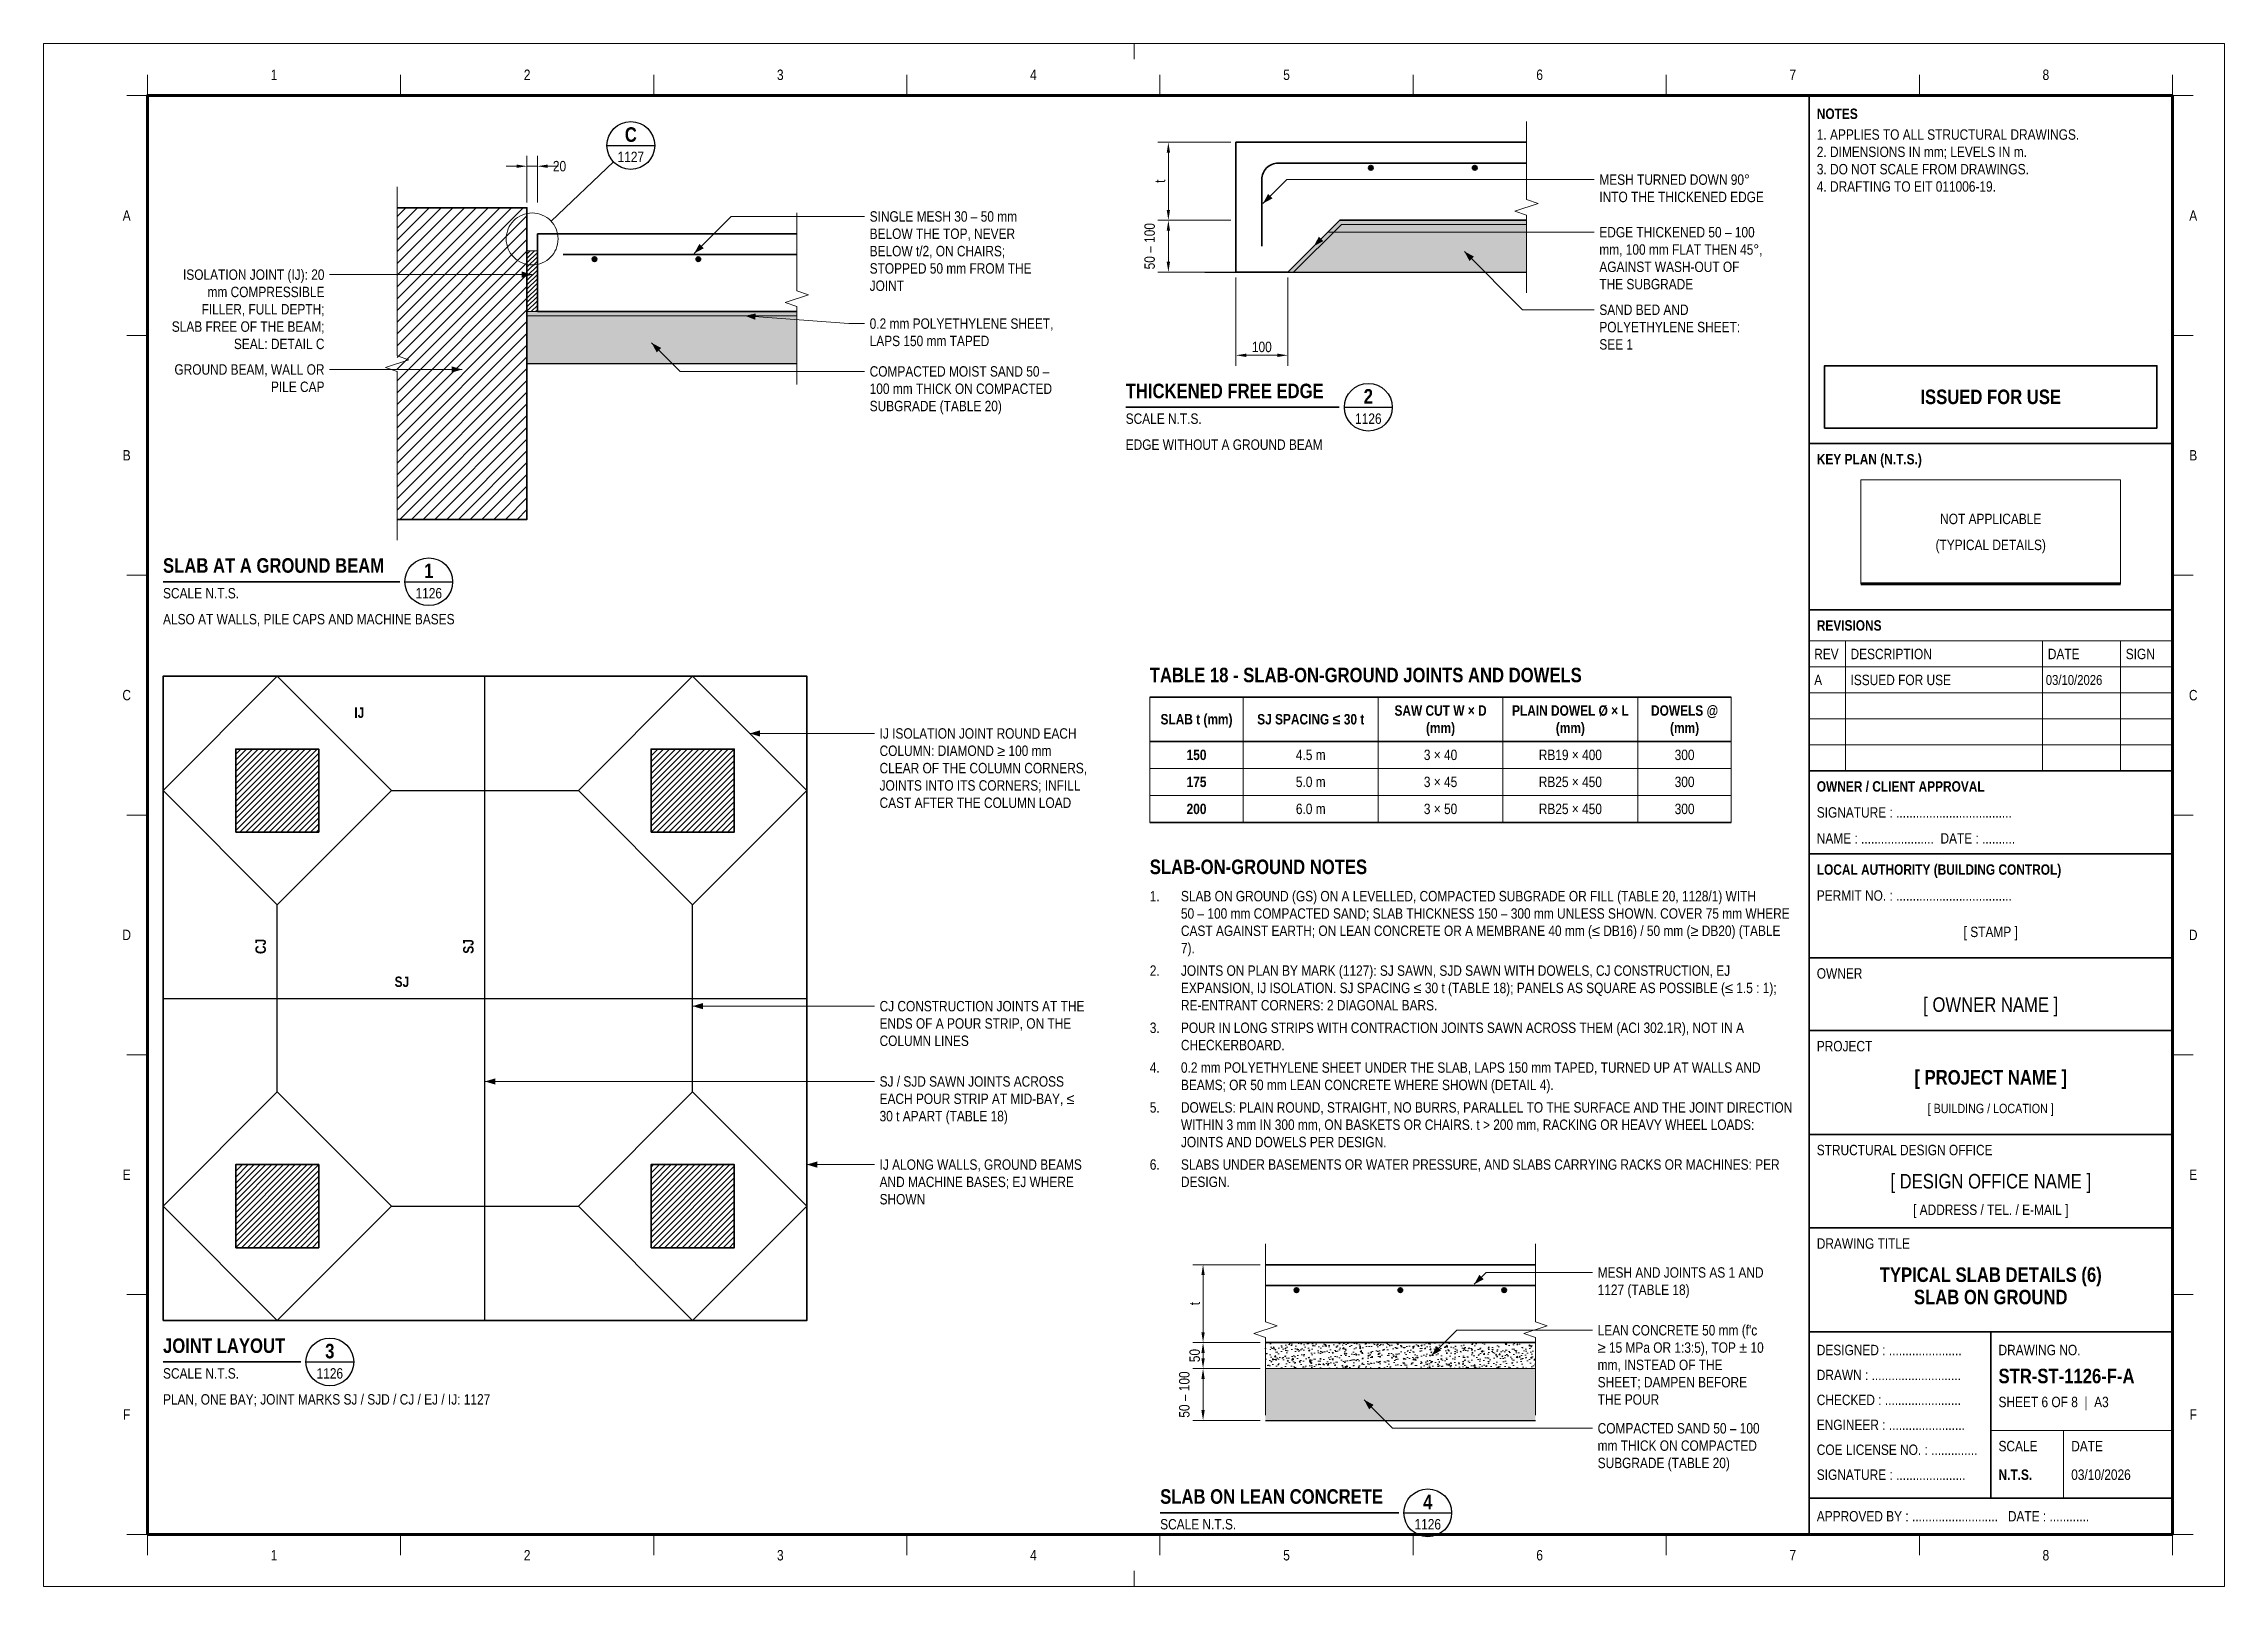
# Paper-space layout '1126' of a CAD drawing. Header units: millimetres. Extents: x 0 to 420, y 0 to 297.
# The model-space entities are those that its viewports show. They can reach past a viewport. Long polylines and large blocks are cut down to what shows.
import ezdxf
from ezdxf.enums import TextEntityAlignment as Align

# ---------------------------------------------------------------- set-up
doc = ezdxf.new("R2010")
doc.units = ezdxf.units.MM
doc.header["$LTSCALE"] = 3.75
doc.linetypes.add('HIDDEN', pattern=[9.525, 6.35, -3.175])
doc.linetypes.add('HIDDENX2', pattern=[19.05, 12.7, -6.35])
for name, color, linetype, lineweight in [('S-ANNO', 3, 'Continuous', 18), ('S-BREAK', 8, 'Continuous', 18), ('S-CONC', 4, 'Continuous', 35), ('S-CONC-HIDN', 252, 'HIDDENX2', 25), ('S-DET', 7, 'Continuous', 18), ('S-DIMS', 2, 'Continuous', 18), ('S-FRAME', 10, 'Continuous', 70), ('S-HATCH', 9, 'Continuous', 13), ('S-HATCH-SAND', 7, 'Continuous', 18), ('S-JFILL', 8, 'Continuous', 18), ('S-JOINT', 6, 'Continuous', 25), ('S-LEAN', 7, 'Continuous', 18), ('S-MEMB', 3, 'HIDDEN', 18), ('S-REBR-SEC', 30, 'Continuous', 35), ('S-SOIL', 5, 'Continuous', 25), ('S-SYMB', 6, 'Continuous', 25), ('S-TEXT', 7, 'Continuous', 18), ('S-TITLE', 4, 'Continuous', 35), ('S-TTLB', 4, 'Continuous', 35), ('S-TTLB-THIN', 8, 'Continuous', 18), ('S-ZONE', 8, 'Continuous', 18), ('S-ZONE-DASH', 8, 'HIDDEN', 18)]:
    doc.layers.add(name, color=color, linetype=linetype, lineweight=lineweight)
for name, color, linetype, lineweight, plot in [('S-SHEET', 9, 'Continuous', 13, False), ('S-TB-AREA', 9, 'Continuous', 13, False), ('S-VPORT', 9, 'Continuous', 13, False)]:
    doc.layers.add(name, color=color, linetype=linetype, lineweight=lineweight, plot=plot)
doc.styles.add('AN', font='ARIALN_0.TTF')
doc.styles.add('ANB', font='ARIALNB_0.TTF')
doc.dimstyles.new('EIT-10', dxfattribs={"dimscale": 10, "dimtxt": 2, "dimasz": 2, "dimexe": 2, "dimexo": 1, "dimgap": 0.6, "dimtad": 1, "dimdec": 0, "dimtxsty": 'AN', "dimcen": 2.5, "dimclrd": 2, "dimclre": 8, "dimclrt": 7, "dimazin": 3, "dimtfac": 1, "dimtmove": 1, "dimatfit": 3, "dimlwd": -1, "dimlwe": -1, "dimarcsym": 0})

# ---------------------------------------------------------------- blocks, each defined once
blk = doc.blocks.new('TB-A3-NRW')
at = {"layer": 'S-FRAME', "flags": 128}
blk.add_lwpolyline([(20, 10), (410, 10), (410, 287), (20, 287)], close=True, dxfattribs=at)
blk.add_lwpolyline([(350, 193), (400, 193)], dxfattribs=at)
at = {"layer": 'S-SHEET', "flags": 128}
blk.add_lwpolyline([(0, 0), (420, 0), (420, 297), (0, 297)], close=True, dxfattribs=at)
at = {"layer": 'S-TB-AREA', "flags": 128}
blk.add_lwpolyline([(20, 10), (340, 10), (340, 287), (20, 287)], close=True, dxfattribs=at)
at = {"layer": 'S-TITLE', "flags": 128}
blk.add_lwpolyline([(343, 223), (407, 223), (407, 235), (343, 235)], close=True, dxfattribs=at)
at = {"layer": 'S-TTLB'}
for p, q in [((340, 10), (340, 287)), ((340, 220), (410, 220)), ((340, 188), (410, 188)), ((340, 157), (410, 157)), ((340, 157), (410, 157)), ((340, 141), (410, 141)), ((340, 121), (410, 121)), ((340, 107), (410, 107)), ((340, 87), (410, 87)), ((340, 69), (410, 69)), ((340, 49), (410, 49)), ((375, 17), (375, 49)), ((340, 17), (410, 17))]:
    blk.add_line(p, q, dxfattribs=at)
at = {"layer": 'S-TTLB-THIN'}
for p, q in [((340, 182), (410, 182)), ((347, 157), (347, 182)), ((385, 157), (385, 182)), ((400, 157), (400, 182)), ((340, 177), (410, 177)), ((340, 172), (410, 172)), ((340, 167), (410, 167)), ((340, 162), (410, 162)), ((375, 30), (410, 30)), ((389, 17), (389, 30))]:
    blk.add_line(p, q, dxfattribs=at)
at = {"layer": 'S-TTLB-THIN', "flags": 128}
blk.add_lwpolyline([(350, 193), (400, 193), (400, 213), (350, 213)], close=True, dxfattribs=at)
at = {"layer": 'S-ZONE'}
for p, q in [((210, 297), (210, 294)), ((20, 287), (20, 291)), ((68.75, 287), (68.75, 291)), ((117.5, 287), (117.5, 291)), ((166.25, 287), (166.25, 291)), ((215, 287), (215, 291)), ((263.75, 287), (263.75, 291)), ((312.5, 287), (312.5, 291)), ((361.25, 287), (361.25, 291)), ((410, 287), (410, 291)), ((16, 287), (20, 287)), ((410, 287), (414, 287)), ((16, 240.83), (20, 240.83)), ((410, 240.83), (414, 240.83)), ((16, 194.67), (20, 194.67)), ((410, 194.67), (414, 194.67)), ((16, 148.5), (20, 148.5)), ((410, 148.5), (414, 148.5)), ((16, 102.33), (20, 102.33)), ((410, 102.33), (414, 102.33)), ((16, 56.17), (20, 56.17)), ((410, 56.17), (414, 56.17)), ((16, 10), (20, 10)), ((20, 10), (20, 6)), ((68.75, 10), (68.75, 6)), ((117.5, 10), (117.5, 6)), ((166.25, 10), (166.25, 6)), ((215, 10), (215, 6)), ((263.75, 10), (263.75, 6)), ((312.5, 10), (312.5, 6)), ((361.25, 10), (361.25, 6)), ((410, 10), (410, 6)), ((410, 10), (414, 10)), ((210, 0), (210, 3))]:
    blk.add_line(p, q, dxfattribs=at)
at = {"layer": 'S-TEXT'}
for s, style, p in [('NOTES', 'ANB', (341.5, 283.5)), ('KEY PLAN (N.T.S.)', 'ANB', (341.5, 217)), ('REVISIONS', 'ANB', (341.5, 185)), ('REV', 'AN', (341, 179.5)), ('DESCRIPTION', 'AN', (348, 179.5)), ('DATE', 'AN', (386, 179.5)), ('SIGN', 'AN', (401, 179.5)), ('OWNER / CLIENT APPROVAL', 'ANB', (341.5, 154)), ('SIGNATURE : ...................................', 'AN', (341.5, 149)), ('NAME : ......................  DATE : ..........', 'AN', (341.5, 144)), ('LOCAL AUTHORITY (BUILDING CONTROL)', 'ANB', (341.5, 138)), ('PERMIT NO. : ...................................', 'AN', (341.5, 133)), ('OWNER', 'AN', (341.5, 118)), ('PROJECT', 'AN', (341.5, 104)), ('STRUCTURAL DESIGN OFFICE', 'AN', (341.5, 84)), ('DRAWING TITLE', 'AN', (341.5, 66)), ('DESIGNED : ......................', 'AN', (341.5, 45.5)), ('DRAWING NO.', 'AN', (376.5, 45.5)), ('DRAWN : ...........................', 'AN', (341.5, 40.7)), ('CHECKED : .......................', 'AN', (341.5, 35.9)), ('ENGINEER : .......................', 'AN', (341.5, 31.1)), ('COE LICENSE NO. : ..............', 'AN', (341.5, 26.3)), ('SCALE', 'AN', (376.5, 27)), ('DATE', 'AN', (390.5, 27)), ('SIGNATURE : .....................', 'AN', (341.5, 21.5)), ('APPROVED BY : ..........................   DATE : ............', 'AN', (341.5, 13.5))]:
    blk.add_text(s, height=2, dxfattribs=dict(at, style=style)).set_placement(p, align=Align.MIDDLE_LEFT)
at = {"layer": 'S-TEXT', "style": 'AN'}
blk.add_text('[ STAMP ]', height=2, dxfattribs=at).set_placement((375, 126), align=Align.MIDDLE_CENTER)
at = {"layer": 'S-TEXT', "insert": (341.5, 280.5), "char_height": 2, "width": 67, "attachment_point": 1, "style": 'AN'}
blk.add_mtext('1. APPLIES TO ALL STRUCTURAL DRAWINGS.\\P2. DIMENSIONS IN mm; LEVELS IN m.\\P3. DO NOT SCALE FROM DRAWINGS.\\P4. DRAFTING TO EIT 011006-19.', dxfattribs=at)
at = {"layer": 'S-TEXT'}
for tag, height, style, p in [('STATUS_1', 2.8, 'ANB', (375, 231.2)), ('STATUS_2', 2.8, 'ANB', (375, 226.8)), ('KEYPLAN_1', 2, 'AN', (375, 205.5)), ('KEYPLAN_2', 2, 'AN', (375, 200.5)), ('OWNER', 2.8, 'AN', (375, 112)), ('PROJECT', 2.8, 'ANB', (375, 98)), ('LOCATION', 1.8, 'AN', (375, 92)), ('OFFICE', 2.8, 'AN', (375, 78)), ('OFFICE_ADDR', 2, 'AN', (375, 72.5)), ('TITLE_1', 2.8, 'ANB', (375, 60)), ('TITLE_2', 2.8, 'ANB', (375, 55.7)), ('TITLE_3', 2.8, 'ANB', (375, 51.4))]:
    blk.add_attdef(tag, text='', height=height, dxfattribs=dict(at, style=style)).set_placement(p, align=Align.MIDDLE_CENTER)
for tag, height, style, p in [('REV_1', 2, 'AN', (341, 174.5)), ('REV_1_DESC', 2, 'AN', (348, 174.5)), ('REV_1_DATE', 1.9, 'AN', (385.6, 174.5)), ('REV_2', 2, 'AN', (341, 169.5)), ('REV_2_DESC', 2, 'AN', (348, 169.5)), ('REV_2_DATE', 1.9, 'AN', (385.6, 169.5)), ('REV_3', 2, 'AN', (341, 164.5)), ('REV_3_DESC', 2, 'AN', (348, 164.5)), ('REV_3_DATE', 1.9, 'AN', (385.6, 164.5)), ('REV_4', 2, 'AN', (341, 159.5)), ('REV_4_DESC', 2, 'AN', (348, 159.5)), ('REV_4_DATE', 1.9, 'AN', (385.6, 159.5)), ('DWG_NO', 2.8, 'ANB', (376.5, 40.5)), ('SHEET', 2, 'AN', (376.5, 35.5)), ('SCALE', 2, 'ANB', (376.5, 21.5)), ('DATE', 2, 'AN', (390.5, 21.5))]:
    blk.add_attdef(tag, text='', height=height, dxfattribs=dict(at, style=style)).set_placement(p, align=Align.MIDDLE_LEFT)
at = {"layer": 'S-ZONE', "style": 'AN'}
for s, p in [('1', (44.38, 291)), ('2', (93.12, 291)), ('3', (141.88, 291)), ('4', (190.62, 291)), ('5', (239.38, 291)), ('6', (288.12, 291)), ('7', (336.88, 291)), ('8', (385.62, 291)), ('A', (16, 263.92)), ('A', (414, 263.92)), ('B', (16, 217.75)), ('B', (414, 217.75)), ('C', (16, 171.58)), ('C', (414, 171.58)), ('D', (16, 125.42)), ('D', (414, 125.42)), ('E', (16, 79.25)), ('E', (414, 79.25)), ('F', (16, 33.08)), ('F', (414, 33.08)), ('1', (44.38, 6)), ('2', (93.12, 6)), ('3', (141.88, 6)), ('4', (190.62, 6)), ('5', (239.38, 6)), ('6', (288.12, 6)), ('7', (336.88, 6)), ('8', (385.62, 6))]:
    blk.add_text(s, height=2, dxfattribs=at).set_placement(p, align=Align.MIDDLE_CENTER)
blk = doc.blocks.new('_CLOSEDFILLED')
at = {"color": 0, "linetype": 'ByBlock'}
blk.add_solid([(-1, 0.16), (0, 0), (-1, -0.16)], dxfattribs=at)
blk = doc.blocks.new('*D45')
at = {"color": 8, "transparency": 16777216}
for p, q in [((0, -99790), (0, -99700)), ((20, -99790), (20, -99700))]:
    blk.add_line(p, q, dxfattribs=at)
at = {"color": 2, "transparency": 16777216}
for p, q in [((-20, -99720), (-40, -99720)), ((0, -99720), (20, -99720)), ((40, -99720), (60, -99720))]:
    blk.add_line(p, q, dxfattribs=at)
at = {"layer": 'Defpoints', "transparency": 16777216}
for p in [(0, -99720), (0, -99800), (20, -99800)]:
    blk.add_point(p, dxfattribs=at)
at = {"layer": 'S-DIMS', "color": 2, "transparency": 16777216, "xscale": 20, "yscale": 20}
blk.add_blockref('_CLOSEDFILLED', (0, -99720), dxfattribs=at)
at = {"layer": 'S-DIMS', "color": 2, "transparency": 16777216, "xscale": 20, "yscale": 20, "rotation": 180}
blk.add_blockref('_CLOSEDFILLED', (20, -99720), dxfattribs=at)
at = {"layer": 'S-DIMS', "color": 7, "transparency": 16777216, "insert": (62.7, -99720), "char_height": 20, "attachment_point": 5, "style": 'AN'}
blk.add_mtext('20', dxfattribs=at)
blk = doc.blocks.new('VT-1126-1', base_point=(23, 184.64))
at = {"layer": 'S-SYMB'}
blk.add_line((69.58, 193.4), (78.78, 193.4), dxfattribs=at)
blk.add_circle((74.18, 193.4), 4.6, dxfattribs=at)
at = {"layer": 'S-TITLE'}
blk.add_line((23, 193.4), (68.58, 193.4), dxfattribs=at)
at = {"layer": 'S-TEXT'}
for s, height, style, p in [('1', 2.8, 'ANB', (74.18, 195.5)), ('1126', 2, 'AN', (74.18, 191.2))]:
    blk.add_text(s, height=height, dxfattribs=dict(at, style=style)).set_placement(p, align=Align.MIDDLE_CENTER)
at = {"layer": 'S-TEXT', "style": 'AN'}
for s, p in [('SCALE N.T.S.', (23, 192.2)), ('ALSO AT WALLS, PILE CAPS AND MACHINE BASES', (23, 187.2))]:
    blk.add_text(s, height=2, dxfattribs=at).set_placement(p, align=Align.TOP_LEFT)
at = {"layer": 'S-TITLE', "style": 'ANB'}
blk.add_text('SLAB AT A GROUND BEAM', height=2.8, dxfattribs=at).set_placement((23, 194.3), align=Align.BOTTOM_LEFT)
blk = doc.blocks.new('VT-1126-2', base_point=(208.4, 218.24))
at = {"layer": 'S-SYMB'}
blk.add_line((250.53, 227), (259.73, 227), dxfattribs=at)
blk.add_circle((255.13, 227), 4.6, dxfattribs=at)
at = {"layer": 'S-TITLE'}
blk.add_line((208.4, 227), (249.53, 227), dxfattribs=at)
at = {"layer": 'S-TEXT'}
for s, height, style, p in [('2', 2.8, 'ANB', (255.13, 229.1)), ('1126', 2, 'AN', (255.13, 224.8))]:
    blk.add_text(s, height=height, dxfattribs=dict(at, style=style)).set_placement(p, align=Align.MIDDLE_CENTER)
at = {"layer": 'S-TEXT', "style": 'AN'}
for s, p in [('SCALE N.T.S.', (208.4, 225.8)), ('EDGE WITHOUT A GROUND BEAM', (208.4, 220.8))]:
    blk.add_text(s, height=2, dxfattribs=at).set_placement(p, align=Align.TOP_LEFT)
at = {"layer": 'S-TITLE', "style": 'ANB'}
blk.add_text('THICKENED FREE EDGE', height=2.8, dxfattribs=at).set_placement((208.4, 227.9), align=Align.BOTTOM_LEFT)
blk = doc.blocks.new('DET-1126-3', base_point=(15450, -100550))
at = {"layer": 'S-HATCH'}
h = blk.add_hatch(dxfattribs=at)
h.set_pattern_fill('ANSI31', color=256, scale=6.299213)
h.paths.add_polyline_path([(15800, -98200), (16200, -98200), (16200, -97800), (15800, -97800)])
h = blk.add_hatch(dxfattribs=at)
h.set_pattern_fill('ANSI31', color=256, scale=6.299213)
h.paths.add_polyline_path([(17800, -98200), (18200, -98200), (18200, -97800), (17800, -97800)])
h = blk.add_hatch(dxfattribs=at)
h.set_pattern_fill('ANSI31', color=256, scale=6.299213)
h.paths.add_polyline_path([(15800, -100200), (16200, -100200), (16200, -99800), (15800, -99800)])
h = blk.add_hatch(dxfattribs=at)
h.set_pattern_fill('ANSI31', color=256, scale=6.299213)
h.paths.add_polyline_path([(17800, -100200), (18200, -100200), (18200, -99800), (17800, -99800)])
at = {"layer": 'S-ANNO', "flags": 128}
for points in [[(18275, -97725), (18800, -97725), (18875, -97725)], [(18000, -99037.5), (18800, -99037.5), (18875, -99037.5)], [(17000, -99400), (18800, -99400), (18875, -99400)], [(18550, -99800), (18800, -99800), (18875, -99800)]]:
    blk.add_lwpolyline(points, dxfattribs=at)
at = {"layer": 'S-ANNO'}
for points in [[(18275, -97725), (18325, -97740), (18325, -97710)], [(18000, -99037.5), (18050, -99052.5), (18050, -99022.5)], [(17000, -99400), (17050, -99415), (17050, -99385)], [(18550, -99800), (18600, -99815), (18600, -99785)]]:
    blk.add_solid(points, dxfattribs=at)
at = {"layer": 'S-CONC', "flags": 128}
for points in [[(15450, -100550), (18550, -100550), (18550, -97450), (15450, -97450)], [(15800, -98200), (16200, -98200), (16200, -97800), (15800, -97800)], [(17800, -98200), (18200, -98200), (18200, -97800), (17800, -97800)], [(15800, -100200), (16200, -100200), (16200, -99800), (15800, -99800)], [(17800, -100200), (18200, -100200), (18200, -99800), (17800, -99800)]]:
    blk.add_lwpolyline(points, close=True, dxfattribs=at)
at = {"layer": 'S-CONC-HIDN'}
for p, q in [((17000, -100550), (17000, -97450)), ((15450, -98000), (15450, -98000)), ((16550, -98000), (17450, -98000)), ((18550, -98000), (18550, -98000)), ((15450, -99000), (18550, -99000)), ((15450, -100000), (15450, -100000)), ((16550, -100000), (17450, -100000)), ((18550, -100000), (18550, -100000))]:
    blk.add_line(p, q, dxfattribs=at)
at = {"layer": 'S-JOINT'}
for p, q in [((16000, -97450), (16000, -97450)), ((18000, -97450), (18000, -97450)), ((16000, -99450), (16000, -98550)), ((18000, -99450), (18000, -98550)), ((16000, -100550), (16000, -100550)), ((18000, -100550), (18000, -100550))]:
    blk.add_line(p, q, dxfattribs=at)
at = {"layer": 'S-JOINT', "flags": 128}
for points in [[(16000, -98550), (16550, -98000), (16000, -97450), (15450, -98000)], [(18000, -98550), (18550, -98000), (18000, -97450), (17450, -98000)], [(16000, -100550), (16550, -100000), (16000, -99450), (15450, -100000)], [(18000, -100550), (18550, -100000), (18000, -99450), (17450, -100000)]]:
    blk.add_lwpolyline(points, close=True, dxfattribs=at)
at = {"layer": 'S-TEXT', "style": 'ANB'}
for s, p in [('IJ', (16395, -97665)), ('SJ', (16600, -98960))]:
    blk.add_text(s, height=50, dxfattribs=at).set_placement(p, align=Align.BOTTOM_CENTER)
for s, p in [('CJ', (15960, -98750)), ('SJ', (16960, -98750))]:
    blk.add_text(s, height=50, rotation=90, dxfattribs=at).set_placement(p, align=Align.BOTTOM_CENTER)
at = {"layer": 'S-TEXT', "char_height": 50, "attachment_point": 1, "style": 'AN'}
for s, insert, width in [('IJ ISOLATION JOINT ROUND EACH\\PCOLUMN: DIAMOND ≥ 100 mm\\PCLEAR OF THE COLUMN CORNERS,\\PJOINTS INTO ITS CORNERS; INFILL\\PCAST AFTER THE COLUMN LOAD', (18900, -97700), 1051.613), ('CJ CONSTRUCTION JOINTS AT THE\\PENDS OF A POUR STRIP, ON THE\\PCOLUMN LINES', (18900, -99012.5), 1038.347), ('SJ / SJD SAWN JOINTS ACROSS\\PEACH POUR STRIP AT MID-BAY, ≤\\P30 t APART (TABLE 18)', (18900, -99375), 988.972), ('IJ ALONG WALLS, GROUND BEAMS\\PAND MACHINE BASES; EJ WHERE\\PSHOWN', (18900, -99775), 1025.4)]:
    blk.add_mtext(s, dxfattribs=dict(at, insert=insert, width=width))
blk = doc.blocks.new('VT-1126-3', base_point=(23, 34.44))
at = {"layer": 'S-SYMB'}
blk.add_line((50.52, 43.2), (59.72, 43.2), dxfattribs=at)
blk.add_circle((55.12, 43.2), 4.6, dxfattribs=at)
at = {"layer": 'S-TITLE'}
blk.add_line((23, 43.2), (49.52, 43.2), dxfattribs=at)
at = {"layer": 'S-TEXT'}
for s, height, style, p in [('3', 2.8, 'ANB', (55.12, 45.3)), ('1126', 2, 'AN', (55.12, 41))]:
    blk.add_text(s, height=height, dxfattribs=dict(at, style=style)).set_placement(p, align=Align.MIDDLE_CENTER)
at = {"layer": 'S-TEXT', "style": 'AN'}
for s, p in [('SCALE N.T.S.', (23, 42)), ('PLAN, ONE BAY; JOINT MARKS SJ / SJD / CJ / EJ / IJ: 1127', (23, 37))]:
    blk.add_text(s, height=2, dxfattribs=at).set_placement(p, align=Align.TOP_LEFT)
at = {"layer": 'S-TITLE', "style": 'ANB'}
blk.add_text('JOINT LAYOUT', height=2.8, dxfattribs=at).set_placement((23, 44.1), align=Align.BOTTOM_LEFT)
blk = doc.blocks.new('TBL-1126-1', base_point=(213.06, 147.07))
at = {"layer": 'S-TTLB'}
for p, q in [((213.06, 171.2), (325.06, 171.2)), ((213.06, 162.67), (325.06, 162.67)), ((213.06, 147.07), (325.06, 147.07))]:
    blk.add_line(p, q, dxfattribs=at)
at = {"layer": 'S-TTLB-THIN'}
for p, q in [((213.06, 171.2), (213.06, 147.07)), ((231.06, 171.2), (231.06, 147.07)), ((257.06, 171.2), (257.06, 147.07)), ((281.06, 171.2), (281.06, 147.07)), ((307.06, 171.2), (307.06, 147.07)), ((325.06, 171.2), (325.06, 147.07)), ((213.06, 157.47), (325.06, 157.47)), ((213.06, 152.27), (325.06, 152.27))]:
    blk.add_line(p, q, dxfattribs=at)
at = {"layer": 'S-TEXT'}
for s, style, p in [('SLAB t (mm)', 'ANB', (222.06, 166.93)), ('SAW CUT W × D', 'ANB', (269.06, 168.6)), ('PLAIN DOWEL Ø × L', 'ANB', (294.06, 168.6)), ('DOWELS @', 'ANB', (316.06, 168.6)), ('SJ SPACING ≤ 30 t', 'ANB', (244.06, 166.93)), ('(mm)', 'ANB', (269.06, 165.27)), ('(mm)', 'ANB', (294.06, 165.27)), ('(mm)', 'ANB', (316.06, 165.27)), ('150', 'ANB', (222.06, 160.07)), ('4.5 m', 'AN', (244.06, 160.07)), ('3 × 40', 'AN', (269.06, 160.07)), ('RB19 × 400', 'AN', (294.06, 160.07)), ('300', 'AN', (316.06, 160.07)), ('175', 'ANB', (222.06, 154.87)), ('5.0 m', 'AN', (244.06, 154.87)), ('3 × 45', 'AN', (269.06, 154.87)), ('RB25 × 450', 'AN', (294.06, 154.87)), ('300', 'AN', (316.06, 154.87)), ('200', 'ANB', (222.06, 149.67)), ('6.0 m', 'AN', (244.06, 149.67)), ('3 × 50', 'AN', (269.06, 149.67)), ('RB25 × 450', 'AN', (294.06, 149.67)), ('300', 'AN', (316.06, 149.67))]:
    blk.add_text(s, height=2, dxfattribs=dict(at, style=style)).set_placement(p, align=Align.MIDDLE_CENTER)
at = {"layer": 'S-TITLE', "style": 'ANB'}
blk.add_text('TABLE 18 - SLAB-ON-GROUND JOINTS AND DOWELS', height=2.8, dxfattribs=at).set_placement((213.06, 173.2), align=Align.BOTTOM_LEFT)
blk = doc.blocks.new('NOTES-1126-1', base_point=(213.06, 76.27))
at = {"layer": 'S-TEXT', "style": 'AN'}
for s, p in [('1.', (213.06, 131.27)), ('50 – 100 mm COMPACTED SAND; SLAB THICKNESS 150 – 300 mm UNLESS SHOWN. COVER 75 mm WHERE', (219.06, 127.93)), ('SLAB ON GROUND (GS) ON A LEVELLED, COMPACTED SUBGRADE OR FILL (TABLE 20, 1128/1) WITH', (219.06, 131.27)), ('CAST AGAINST EARTH; ON LEAN CONCRETE OR A MEMBRANE 40 mm (≤ DB16) / 50 mm (≥ DB20) (TABLE', (219.06, 124.6)), ('7).', (219.06, 121.27)), ('2.', (213.06, 116.93)), ('JOINTS ON PLAN BY MARK (1127): SJ SAWN, SJD SAWN WITH DOWELS, CJ CONSTRUCTION, EJ', (219.06, 116.93)), ('EXPANSION, IJ ISOLATION. SJ SPACING ≤ 30 t (TABLE 18); PANELS AS SQUARE AS POSSIBLE (≤ 1.5 : 1);', (219.06, 113.6)), ('RE-ENTRANT CORNERS: 2 DIAGONAL BARS.', (219.06, 110.27)), ('3.', (213.06, 105.93)), ('CHECKERBOARD.', (219.06, 102.6)), ('POUR IN LONG STRIPS WITH CONTRACTION JOINTS SAWN ACROSS THEM (ACI 302.1R), NOT IN A', (219.06, 105.93)), ('4.', (213.06, 98.27)), ('0.2 mm POLYETHYLENE SHEET UNDER THE SLAB, LAPS 150 mm TAPED, TURNED UP AT WALLS AND', (219.06, 98.27)), ('BEAMS; OR 50 mm LEAN CONCRETE WHERE SHOWN (DETAIL 4).', (219.06, 94.93)), ('5.', (213.06, 90.6)), ('DOWELS: PLAIN ROUND, STRAIGHT, NO BURRS, PARALLEL TO THE SURFACE AND THE JOINT DIRECTION', (219.06, 90.6)), ('WITHIN 3 mm IN 300 mm, ON BASKETS OR CHAIRS. t > 200 mm, RACKING OR HEAVY WHEEL LOADS:', (219.06, 87.27)), ('JOINTS AND DOWELS PER DESIGN.', (219.06, 83.93)), ('6.', (213.06, 79.6)), ('SLABS UNDER BASEMENTS OR WATER PRESSURE, AND SLABS CARRYING RACKS OR MACHINES: PER', (219.06, 79.6)), ('DESIGN.', (219.06, 76.27))]:
    blk.add_text(s, height=2, dxfattribs=at).set_placement(p, align=Align.BOTTOM_LEFT)
at = {"layer": 'S-TITLE', "style": 'ANB'}
blk.add_text('SLAB-ON-GROUND NOTES', height=2.8, dxfattribs=at).set_placement((213.06, 136.27), align=Align.BOTTOM_LEFT)
blk = doc.blocks.new('VT-1126-4', base_point=(215.06, 9.57))
at = {"layer": 'S-SYMB'}
blk.add_line((262, 14.17), (271.2, 14.17), dxfattribs=at)
blk.add_circle((266.6, 14.17), 4.6, dxfattribs=at)
at = {"layer": 'S-TITLE'}
blk.add_line((215.06, 14.17), (261, 14.17), dxfattribs=at)
at = {"layer": 'S-TEXT'}
for s, height, style, p in [('4', 2.8, 'ANB', (266.6, 16.27)), ('1126', 2, 'AN', (266.6, 11.97))]:
    blk.add_text(s, height=height, dxfattribs=dict(at, style=style)).set_placement(p, align=Align.MIDDLE_CENTER)
at = {"layer": 'S-TEXT', "style": 'AN'}
blk.add_text('SCALE N.T.S.', height=2, dxfattribs=at).set_placement((215.06, 12.97), align=Align.TOP_LEFT)
at = {"layer": 'S-TITLE', "style": 'ANB'}
blk.add_text('SLAB ON LEAN CONCRETE', height=2.8, dxfattribs=at).set_placement((215.06, 15.07), align=Align.BOTTOM_LEFT)
blk = doc.blocks.new('DET-1126-1', base_point=(-700.9, -100440))
at = {"layer": 'S-HATCH'}
h = blk.add_hatch(dxfattribs=at)
h.set_pattern_fill('ANSI31', color=256, scale=5.03937)
h.paths.add_polyline_path([(-250, -100400), (0, -100400), (0, -99800), (-250, -99800)])
h = blk.add_hatch(dxfattribs=at)
h.set_pattern_fill('ANSI31', color=256, scale=1.8897638)
h.paths.add_polyline_path([(0, -100000), (20, -100000), (20, -99883), (0, -99883)])
at = {"layer": 'S-HATCH-SAND'}
h = blk.add_hatch(dxfattribs=at)
h.set_pattern_fill('AR-SAND', color=256, scale=0.15)
h.paths.add_polyline_path([(0, -100000), (520, -100000), (520, -100100), (0, -100100)])
at = {"layer": 'S-REBR-SEC'}
h = blk.add_hatch(color=256, dxfattribs=at)
h.dxf.hatch_style = 1
edge = h.paths.add_edge_path()
edge.add_arc((130, -99899), 4.4, 0, 360)
h = blk.add_hatch(color=256, dxfattribs=at)
h.dxf.hatch_style = 1
edge = h.paths.add_edge_path()
edge.add_arc((330, -99899), 4.4, 0, 360)
at = {"layer": 'S-ANNO'}
blk.add_line((46.3, -99825.6), (166.6, -99711.6), dxfattribs=at)
at = {"layer": 'S-ANNO', "flags": 128}
for points in [[(322.2, -99887.8), (393.3, -99816.7), (620, -99816.7), (650, -99816.7)], [(10, -99928.7), (-350, -99928.7), (-380, -99928.7)], [(420, -100008), (620, -100023), (650, -100023)], [(240, -100060), (295, -100115), (620, -100115), (650, -100115)], [(-125, -100111.3), (-350, -100111.3), (-380, -100111.3)]]:
    blk.add_lwpolyline(points, dxfattribs=at)
at = {"layer": 'S-ANNO'}
for points in [[(322.2, -99887.8), (340.6, -99877.9), (332.1, -99869.4)], [(10, -99928.7), (-10, -99922.7), (-10, -99934.7)], [(420, -100008), (439.5, -100015.5), (440.4, -100003.5)], [(240, -100060), (249.9, -100078.4), (258.4, -100069.9)], [(-125, -100111.3), (-145, -100105.3), (-145, -100117.3)]]:
    blk.add_solid(points, dxfattribs=at)
at = {"layer": 'S-BREAK', "flags": 128}
for points in [[(-250, -99760), (-250, -100085), (-227.5, -100092.5), (-272.5, -100107.5), (-250, -100115), (-250, -100440)], [(520, -100140), (520, -99990), (497.5, -99982.5), (542.5, -99967.5), (520, -99960), (520, -99810)]]:
    blk.add_lwpolyline(points, dxfattribs=at)
at = {"layer": 'S-CONC'}
for p, q in [((20, -99850), (520, -99850)), ((20, -100000), (20, -99850)), ((20, -100000), (520, -100000))]:
    blk.add_line(p, q, dxfattribs=at)
at = {"layer": 'S-CONC', "flags": 128}
blk.add_lwpolyline([(-250, -99800), (0, -99800), (0, -100400), (-250, -100400)], dxfattribs=at)
at = {"layer": 'S-JFILL', "flags": 128}
blk.add_lwpolyline([(0, -100000), (20, -100000), (20, -99883), (0, -99883)], close=True, dxfattribs=at)
at = {"layer": 'S-MEMB', "flags": 128}
blk.add_lwpolyline([(0, -100008), (520, -100008)], dxfattribs=at)
at = {"layer": 'S-REBR-SEC', "flags": 128}
blk.add_lwpolyline([(70, -99890), (520, -99890)], dxfattribs=at)
at = {"layer": 'S-REBR-SEC'}
for centre in [(130, -99899), (330, -99899)]:
    blk.add_circle(centre, 4.4, dxfattribs=at)
at = {"layer": 'S-SOIL', "flags": 128}
blk.add_lwpolyline([(0, -100100), (520, -100100)], dxfattribs=at)
at = {"layer": 'S-SYMB'}
blk.add_line((154, -99680), (246, -99680), dxfattribs=at)
blk.add_circle((200, -99680), 46, dxfattribs=at)
at = {"layer": 'S-ZONE-DASH'}
blk.add_circle((10, -99860), 50, dxfattribs=at)
at = {"layer": 'S-TEXT'}
for s, height, style, p in [('C', 28, 'ANB', (200, -99659)), ('1127', 20, 'AN', (200, -99702))]:
    blk.add_text(s, height=height, dxfattribs=dict(at, style=style)).set_placement(p, align=Align.MIDDLE_CENTER)
at = {"layer": 'S-TEXT', "char_height": 20, "style": 'AN'}
for s, insert, width, attachment_point in [('SINGLE MESH 30 – 50 mm\\PBELOW THE TOP, NEVER\\PBELOW t/2, ON CHAIRS;\\PSTOPPED 50 mm FROM THE\\PJOINT', (660, -99806.7), 329.358, 1), ('ISOLATION JOINT (IJ): 20\\Pmm COMPRESSIBLE\\PFILLER, FULL DEPTH;\\PSLAB FREE OF THE BEAM;\\PSEAL: DETAIL C', (-390, -99918.7), 310.856, 3), ('0.2 mm POLYETHYLENE SHEET,\\PLAPS 150 mm TAPED', (660, -100013), 373.1, 1), ('GROUND BEAM, WALL OR\\PPILE CAP', (-390, -100101.3), 305.522, 3), ('COMPACTED MOIST SAND 50 –\\P100 mm THICK ON COMPACTED\\PSUBGRADE (TABLE 20)', (660, -100105), 370.376, 1)]:
    blk.add_mtext(s, dxfattribs=dict(at, insert=insert, width=width, attachment_point=attachment_point))
at = {"layer": 'S-DIMS'}
dim = blk.add_linear_dim(base=(0, -99720), p1=(0, -99800), p2=(20, -99800), text='20', dimstyle='EIT-10', override={"dimtmove": 2}, dxfattribs=at)
dim.commit()
dim.dimension.update_dxf_attribs({"geometry": '*D45', "text_midpoint": (62.7, -99720), "dimtype": 160})
blk = doc.blocks.new('DET-1126-2', base_point=(7787.8, -100280))
at = {"layer": 'S-HATCH-SAND'}
h = blk.add_hatch(dxfattribs=at)
h.set_pattern_fill('AR-SAND', color=256, scale=0.15)
h.paths.add_polyline_path([(8100, -100100), (8200, -100000), (8560, -100000), (8560, -100100), (8100, -100100)])
at = {"layer": 'S-REBR-SEC'}
h = blk.add_hatch(color=256, dxfattribs=at)
h.dxf.hatch_style = 1
edge = h.paths.add_edge_path()
edge.add_arc((8260, -99899), 4.4, 0, 360)
h = blk.add_hatch(color=256, dxfattribs=at)
h.dxf.hatch_style = 1
edge = h.paths.add_edge_path()
edge.add_arc((8460, -99899), 4.4, 0, 360)
at = {"layer": 'S-ANNO', "flags": 128}
for points in [[(8052.2, -99967.8), (8098.2, -99921.8), (8660, -99921.8), (8690, -99921.8)], [(8150, -100050), (8177, -100023), (8660, -100023), (8690, -100023)], [(8440, -100060), (8552.3, -100172.3), (8660, -100172.3), (8690, -100172.3)]]:
    blk.add_lwpolyline(points, dxfattribs=at)
at = {"layer": 'S-ANNO'}
for points in [[(8052.2, -99967.8), (8070.6, -99957.9), (8062.1, -99949.4)], [(8150, -100050), (8168.4, -100040.1), (8159.9, -100031.6)], [(8440, -100060), (8449.9, -100078.4), (8458.4, -100069.9)]]:
    blk.add_solid(points, dxfattribs=at)
at = {"layer": 'S-BREAK', "flags": 128}
blk.add_lwpolyline([(8560, -100140), (8560, -99990), (8537.5, -99982.5), (8582.5, -99967.5), (8560, -99960), (8560, -99810)], dxfattribs=at)
at = {"layer": 'S-CONC', "flags": 128}
blk.add_lwpolyline([(8560, -99850), (8000, -99850), (8000, -100100), (8100, -100100), (8200, -100000), (8560, -100000)], dxfattribs=at)
at = {"layer": 'S-MEMB', "flags": 128}
blk.add_lwpolyline([(8111.3, -100100), (8203.3, -100008), (8560, -100008)], dxfattribs=at)
at = {"layer": 'S-REBR-SEC', "flags": 128}
blk.add_lwpolyline([(8050, -100050), (8050, -99921.5, -0.414214), (8081.5, -99890), (8560, -99890)], format="xyb", dxfattribs=at)
at = {"layer": 'S-REBR-SEC'}
for centre in [(8260, -99899), (8460, -99899)]:
    blk.add_circle(centre, 4.4, dxfattribs=at)
at = {"layer": 'S-SOIL'}
blk.add_line((7940, -100100), (8100, -100100), dxfattribs=at)
at = {"layer": 'S-SOIL', "flags": 128}
blk.add_lwpolyline([(8100, -100100), (8560, -100100)], dxfattribs=at)
at = {"layer": 'S-TEXT', "char_height": 20, "attachment_point": 1, "style": 'AN'}
for s, insert, width in [('MESH TURNED DOWN 90°\\PINTO THE THICKENED EDGE', (8700, -99911.8), 334.608), ('EDGE THICKENED 50 – 100\\Pmm, 100 mm FLAT THEN 45°,\\PAGAINST WASH-OUT OF\\PTHE SUBGRADE', (8700, -100013), 331.756), ('SAND BED AND\\PPOLYETHYLENE SHEET:\\PSEE 1', (8700, -100162.3), 287.02)]:
    blk.add_mtext(s, dxfattribs=dict(at, insert=insert, width=width))
at = {"layer": 'S-DIMS'}
for base, p1, p2, text in [((7870, -100000), (8000, -100000), (8000, -99850), 't'), ((7870, -100100), (8000, -100100), (8000, -100000), '50 – 100')]:
    blk.add_linear_dim(base=base, p1=p1, p2=p2, angle=90, text=text, dimstyle='EIT-10', dxfattribs=at).render()
blk.add_linear_dim(base=(8000, -100260), p1=(8000, -100100), p2=(8100, -100100), text='100', dimstyle='EIT-10', dxfattribs=at).render()
blk = doc.blocks.new('DET-1126-4', base_point=(23797.8, -100247.7))
at = {"layer": 'S-HATCH-SAND'}
h = blk.add_hatch(dxfattribs=at)
h.set_pattern_fill('AR-CONC', color=256, scale=0.125)
h.paths.add_polyline_path([(24000, -100000), (24520, -100000), (24520, -100050), (24000, -100050)])
h = blk.add_hatch(dxfattribs=at)
h.set_pattern_fill('AR-SAND', color=256, scale=0.15)
h.paths.add_polyline_path([(24000, -100050), (24520, -100050), (24520, -100150), (24000, -100150)])
at = {"layer": 'S-REBR-SEC'}
h = blk.add_hatch(color=256, dxfattribs=at)
h.dxf.hatch_style = 1
edge = h.paths.add_edge_path()
edge.add_arc((24060, -99899), 4.4, 0, 360)
h = blk.add_hatch(color=256, dxfattribs=at)
h.dxf.hatch_style = 1
edge = h.paths.add_edge_path()
edge.add_arc((24260, -99899), 4.4, 0, 360)
h = blk.add_hatch(color=256, dxfattribs=at)
h.dxf.hatch_style = 1
edge = h.paths.add_edge_path()
edge.add_arc((24460, -99899), 4.4, 0, 360)
at = {"layer": 'S-ANNO', "flags": 128}
for points in [[(24402.2, -99887.8), (24425, -99865), (24600, -99865), (24630, -99865)], [(24320, -100025), (24368.8, -99976.2), (24600, -99976.2), (24630, -99976.2)], [(24190, -100110), (24245, -100165), (24600, -100165), (24630, -100165)]]:
    blk.add_lwpolyline(points, dxfattribs=at)
at = {"layer": 'S-ANNO'}
for points in [[(24402.2, -99887.8), (24420.6, -99877.9), (24412.1, -99869.4)], [(24320, -100025), (24338.4, -100015.1), (24329.9, -100006.6)], [(24190, -100110), (24199.9, -100128.4), (24208.4, -100119.9)]]:
    blk.add_solid(points, dxfattribs=at)
at = {"layer": 'S-BREAK', "flags": 128}
for points in [[(24000, -100140), (24000, -99990), (23977.5, -99982.5), (24022.5, -99967.5), (24000, -99960), (24000, -99810)], [(24520, -100140), (24520, -99990), (24497.5, -99982.5), (24542.5, -99967.5), (24520, -99960), (24520, -99810)]]:
    blk.add_lwpolyline(points, dxfattribs=at)
at = {"layer": 'S-CONC'}
for p, q in [((24000, -99850), (24520, -99850)), ((24000, -100000), (24520, -100000))]:
    blk.add_line(p, q, dxfattribs=at)
at = {"layer": 'S-LEAN'}
blk.add_line((24000, -100050), (24520, -100050), dxfattribs=at)
at = {"layer": 'S-REBR-SEC', "flags": 128}
blk.add_lwpolyline([(24000, -99890), (24520, -99890)], dxfattribs=at)
at = {"layer": 'S-REBR-SEC'}
for centre in [(24060, -99899), (24260, -99899), (24460, -99899)]:
    blk.add_circle(centre, 4.4, dxfattribs=at)
at = {"layer": 'S-SOIL', "flags": 128}
blk.add_lwpolyline([(24000, -100150), (24520, -100150)], dxfattribs=at)
at = {"layer": 'S-TEXT', "char_height": 20, "attachment_point": 1, "style": 'AN'}
for s, insert, width in [('MESH AND JOINTS AS 1 AND\\P1127 (TABLE 18)', (24640, -99855), 337.289), ("LEAN CONCRETE 50 mm (f'c\\P≥ 15 MPa OR 1:3:5), TOP ± 10\\Pmm, INSTEAD OF THE\\PSHEET; DAMPEN BEFORE\\PTHE POUR", (24640, -99966.2), 337.573), ('COMPACTED SAND 50 – 100\\Pmm THICK ON COMPACTED\\PSUBGRADE (TABLE 20)', (24640, -100155), 329.401)]:
    blk.add_mtext(s, dxfattribs=dict(at, insert=insert, width=width))
at = {"layer": 'S-DIMS'}
for base, p1, p2, text in [((23880, -100000), (24000, -100000), (24000, -99850), 't'), ((23880, -100050), (24000, -100050), (24000, -100000), '50'), ((23880, -100150), (24000, -100150), (24000, -100050), '50 – 100')]:
    blk.add_linear_dim(base=base, p1=p1, p2=p2, angle=90, text=text, dimstyle='EIT-10', dxfattribs=at).render()

msp = doc.modelspace()

# ---------------------------------------------------------------- linework, layer by layer
at = {"layer": 'S-SHEET', "flags": 128}
msp.add_lwpolyline([(57500, 0), (68000, 0), (68000, 7425), (57500, 7425)], close=True, dxfattribs=at)
at = {"layer": 'S-TB-AREA', "flags": 128}
msp.add_lwpolyline([(58000, 250), (66000, 250), (66000, 7175), (58000, 7175)], close=True, dxfattribs=at)

# ---------------------------------------------------------------- block references
at = {"layer": 'S-DET', "xscale": 2.5, "yscale": 2.5, "zscale": 25}
for name, p in [('DET-1126-1', (58075, 5035)), ('DET-1126-2', (62710, 5875)), ('DET-1126-4', (62877, 554))]:
    msp.add_blockref(name, p, dxfattribs=at)
at = {"layer": 'S-DET', "zscale": 25}
msp.add_blockref('DET-1126-3', (58075, 1280), dxfattribs=at)
at = {"layer": 'S-TEXT', "xscale": 25, "yscale": 25, "zscale": 25}
for name, p in [('VT-1126-2', (62710, 5456)), ('VT-1126-1', (58075, 4616)), ('TBL-1126-1', (62826, 3677)), ('NOTES-1126-1', (62826, 1907)), ('VT-1126-3', (58075, 861)), ('VT-1126-4', (62876, 239))]:
    msp.add_blockref(name, p, dxfattribs=at)

psp = doc.layouts.new('1126')

# ---------------------------------------------------------------- block references
at = {"layer": 'S-TTLB'}
ref = psp.add_blockref('TB-A3-NRW', (0, 0), dxfattribs=at)
ref.add_attrib('DWG_NO', 'STR-ST-1126-F-A', dxfattribs={"layer": 'S-TEXT', "height": 2.8, "style": 'ANB'}).set_placement((376.5, 40.5), align=Align.MIDDLE_LEFT)
ref.add_attrib('SHEET', 'SHEET 6 OF 8  |  A3', dxfattribs={"layer": 'S-TEXT', "height": 2, "style": 'AN'}).set_placement((376.5, 35.5), align=Align.MIDDLE_LEFT)
ref.add_attrib('SCALE', 'N.T.S.', dxfattribs={"layer": 'S-TEXT', "height": 2, "style": 'ANB'}).set_placement((376.5, 21.5), align=Align.MIDDLE_LEFT)
ref.add_attrib('DATE', '03/10/2026', dxfattribs={"layer": 'S-TEXT', "height": 2, "style": 'AN'}).set_placement((390.5, 21.5), align=Align.MIDDLE_LEFT)
ref.add_attrib('TITLE_1', 'TYPICAL SLAB DETAILS (6)', dxfattribs={"layer": 'S-TEXT', "height": 2.8, "style": 'ANB'}).set_placement((375, 60), align=Align.MIDDLE_CENTER)
ref.add_attrib('TITLE_2', 'SLAB ON GROUND', dxfattribs={"layer": 'S-TEXT', "height": 2.8, "style": 'ANB'}).set_placement((375, 55.7), align=Align.MIDDLE_CENTER)
ref.add_attrib('OFFICE', '[ DESIGN OFFICE NAME ]', dxfattribs={"layer": 'S-TEXT', "height": 2.8, "style": 'AN'}).set_placement((375, 78), align=Align.MIDDLE_CENTER)
ref.add_attrib('OFFICE_ADDR', '[ ADDRESS / TEL. / E-MAIL ]', dxfattribs={"layer": 'S-TEXT', "height": 2, "style": 'AN'}).set_placement((375, 72.5), align=Align.MIDDLE_CENTER)
ref.add_attrib('PROJECT', '[ PROJECT NAME ]', dxfattribs={"layer": 'S-TEXT', "height": 2.8, "style": 'ANB'}).set_placement((375, 98), align=Align.MIDDLE_CENTER)
ref.add_attrib('LOCATION', '[ BUILDING / LOCATION ]', dxfattribs={"layer": 'S-TEXT', "height": 1.8, "style": 'AN'}).set_placement((375, 92), align=Align.MIDDLE_CENTER)
ref.add_attrib('OWNER', '[ OWNER NAME ]', dxfattribs={"layer": 'S-TEXT', "height": 2.8, "style": 'AN'}).set_placement((375, 112), align=Align.MIDDLE_CENTER)
ref.add_attrib('REV_1', 'A', dxfattribs={"layer": 'S-TEXT', "height": 2, "style": 'AN'}).set_placement((341, 174.5), align=Align.MIDDLE_LEFT)
ref.add_attrib('REV_1_DESC', 'ISSUED FOR USE', dxfattribs={"layer": 'S-TEXT', "height": 2, "style": 'AN'}).set_placement((348, 174.5), align=Align.MIDDLE_LEFT)
ref.add_attrib('REV_1_DATE', '03/10/2026', dxfattribs={"layer": 'S-TEXT', "height": 1.9, "style": 'AN'}).set_placement((385.6, 174.5), align=Align.MIDDLE_LEFT)
ref.add_attrib('KEYPLAN_1', 'NOT APPLICABLE', dxfattribs={"layer": 'S-TEXT', "height": 2, "style": 'AN'}).set_placement((375, 205.5), align=Align.MIDDLE_CENTER)
ref.add_attrib('KEYPLAN_2', '(TYPICAL DETAILS)', dxfattribs={"layer": 'S-TEXT', "height": 2, "style": 'AN'}).set_placement((375, 200.5), align=Align.MIDDLE_CENTER)
ref.add_attrib('STATUS_1', 'ISSUED FOR USE', dxfattribs={"layer": 'S-TEXT', "height": 2.8, "style": 'ANB'}).set_placement((375, 229), align=Align.MIDDLE_CENTER)

# ---------------------------------------------------------------- viewports
at = {"layer": 'S-VPORT'}
psp.add_viewport(center=(210, 148.5), size=(420, 297), view_center_point=(62750, 3712.5), view_height=7425, dxfattribs=at)

doc.saveas('drawing.dxf')
